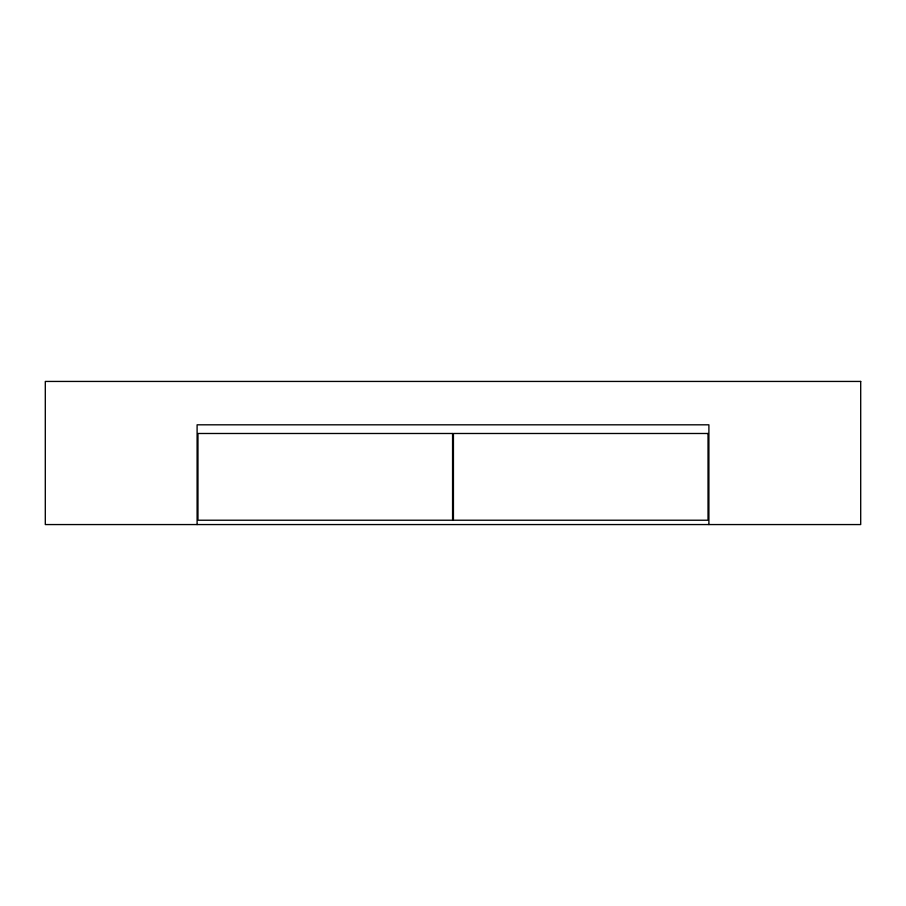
<?xml version="1.0" encoding="UTF-8"?>
<svg xmlns="http://www.w3.org/2000/svg" width="906" height="906" viewBox="0 0 906 906"><rect width="100%" height="100%" fill="white"/><g stroke="black" fill="none" stroke-linecap="round" stroke-linejoin="round"><path stroke-width="1.36" d="M708.9 524.563L708.9 424.812L197.1 424.812L197.1 524.563M860.7 381.437L45.3 381.437L45.3 524.563L860.7 524.563L860.7 381.437M452.57 433.487L197.972 433.487L197.972 520.225L452.57 520.225L452.57 433.487M708.028 433.487L453.43 433.487L453.43 520.225L708.028 520.225L708.028 433.487"/></g></svg>
